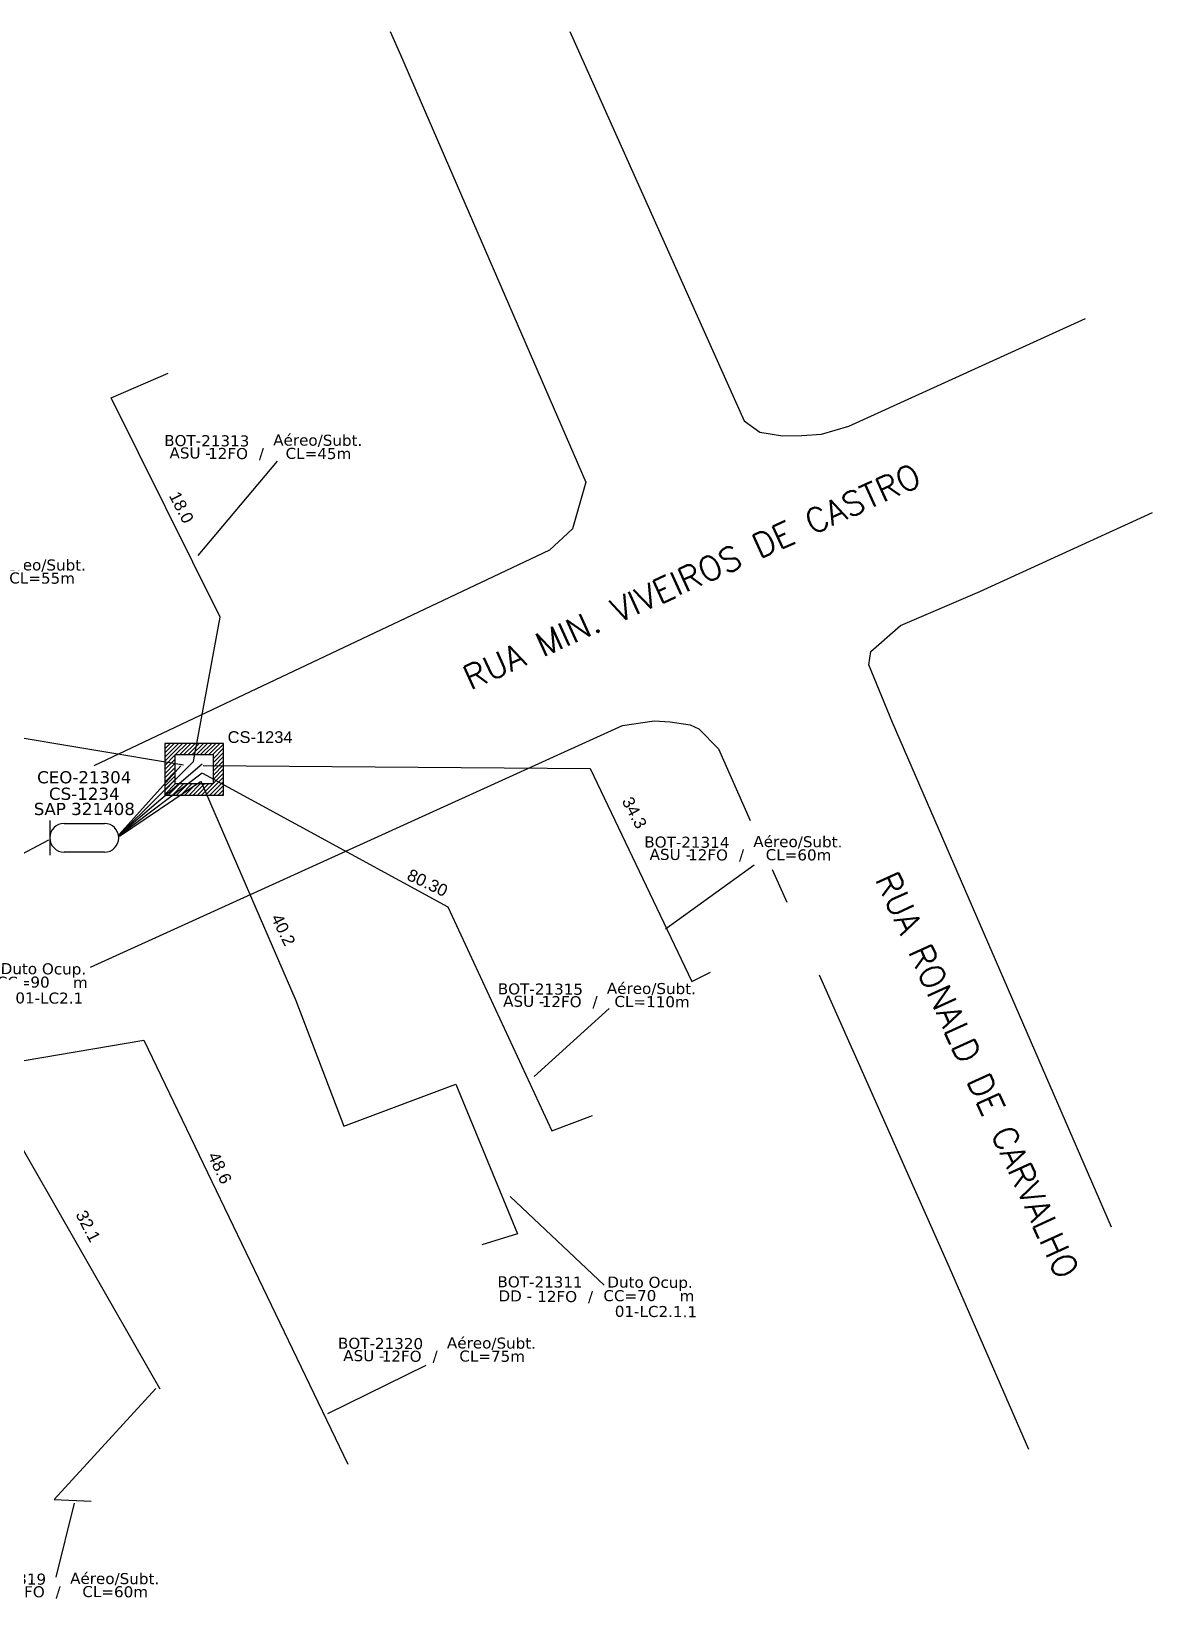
# Model space of a CAD drawing. Extents: x -89 to 749, y 705 to 1299.
# Drawn here: x 40.5 to 124.9, y 805.1 to 922.9 of the extents above; entities that cross this region are included whole.
import ezdxf
from ezdxf.enums import TextEntityAlignment as Align

# ---------------------------------------------------------------- set-up
doc = ezdxf.new("R2010")
doc.units = 0
for name, color, linetype in [('10.1-Caixas Subterrâneas', 5, 'Continuous'), ('20.4-CEOS', 1, 'Continuous'), ('20.5-CEO', 1, 'Continuous'), ('CAP a instalar', 1, 'Continuous'), ('FOLHAS', 7, 'Continuous'), ('label_cabos', 7, 'Continuous'), ('Legenda', 1, 'Continuous'), ('MUB', 252, 'Continuous')]:
    doc.layers.add(name, color=color, linetype=linetype)
doc.layers.add('EXTRA', color=50, linetype='Continuous', plot=False)
doc.styles.add('ARIAL', font='arial.ttf')
doc.styles.add('ROMANS', font='romans')
doc.styles.add('siredit', font='verdana.ttf')
doc.styles.add('TELEMAR-RJ', font='arial.ttf')
doc.linetypes.add('FENCELINE1', pattern='A,0.25,-0.1,[133,ltypeshp.shx,S=0.1,R=0,X=-0.1,Y=0],-0.1,1', length=1.45)
doc.dimstyles.new('CC', dxfattribs={"dimtxt": 1, "dimasz": 2, "dimexe": 0.18, "dimexo": 0.0625, "dimgap": 0.09, "dimtad": 0, "dimdec": 0, "dimrnd": 1, "dimzin": 0, "dimdsep": 46, "dimtxsty": 'siredit', "dimblk": 'NONE', "dimcen": 0, "dimse1": 1, "dimse2": 1, "dimsd1": 1, "dimsd2": 1, "dimclrt": 7, "dimadec": 0, "dimazin": 0, "dimtfac": 1, "dimtdec": 0, "dimtofl": 0, "dimtmove": 0, "dimatfit": 3, "dimfxl": 1, "dimtolj": 1, "dimtzin": 0, "dimarcsym": 0})

# ---------------------------------------------------------------- blocks, each defined once
blk = doc.blocks.new('*X74')
at = {"color": 0, "linetype": 'Continuous'}
for p, q in [((-1.25, 0.34099), (-0.49099, 1.1)), ((-1.25, 0.517767), (-0.667767, 1.1)), ((-1.25, 0.694544), (-0.844544, 1.1)), ((-1.25, 0.87132), (-1.02132, 1.1)), ((-1.25, 1.048097), (-1.198097, 1.1)), ((-0.789214, 0.625), (-0.314214, 1.1)), ((-0.612437, 0.625), (-0.137437, 1.1)), ((-0.43566, 0.625), (0.03934, 1.1)), ((-0.258883, 0.625), (0.216117, 1.1)), ((-0.082107, 0.625), (0.392893, 1.1)), ((0.09467, 0.625), (0.56967, 1.1)), ((0.271447, 0.625), (0.746447, 1.1)), ((0.448223, 0.625), (0.923223, 1.1)), ((0.625, 0.625), (1.1, 1.1)), ((0.801777, 0.625), (1.25, 1.073223)), ((0.8035, 0.449947), (1.25, 0.896447)), ((0.8035, 0.27317), (1.25, 0.71967)), ((-1.25, 0.164214), (-0.8035, 0.610714)), ((-1.25, -0.012563), (-0.8035, 0.433937)), ((-1.25, -0.18934), (-0.8035, 0.25716)), ((-1.25, -0.366117), (-0.8035, 0.080383)), ((0.8035, 0.096393), (1.25, 0.542893)), ((0.8035, -0.080383), (1.25, 0.366117)), ((0.8035, -0.25716), (1.25, 0.18934)), ((0.8035, -0.433937), (1.25, 0.012563)), ((-1.25, -0.542893), (-0.8035, -0.096393)), ((-1.25, -0.71967), (-0.8035, -0.27317)), ((-1.25, -0.896447), (-0.8035, -0.449947)), ((-1.25, -1.073223), (-0.801777, -0.625)), ((-1.1, -1.1), (-0.625, -0.625)), ((-0.923223, -1.1), (-0.448223, -0.625)), ((-0.746447, -1.1), (-0.271447, -0.625)), ((-0.56967, -1.1), (-0.09467, -0.625)), ((-0.392893, -1.1), (0.082107, -0.625)), ((-0.216117, -1.1), (0.258883, -0.625)), ((-0.03934, -1.1), (0.43566, -0.625)), ((0.137437, -1.1), (0.612437, -0.625)), ((0.314214, -1.1), (0.789214, -0.625)), ((0.49099, -1.1), (1.25, -0.34099)), ((0.667767, -1.1), (1.25, -0.517767)), ((0.8035, -0.610714), (1.25, -0.164214)), ((0.844544, -1.1), (1.25, -0.694544)), ((1.02132, -1.1), (1.25, -0.87132)), ((1.198097, -1.1), (1.25, -1.048097))]:
    blk.add_line(p, q, dxfattribs=at)
blk = doc.blocks.new('MANHOLE_MQ')
at = {"color": 0, "linetype": 'Continuous'}
for p, q in [((0.00000623, 0.00000569), (-0.00000627, 0.00000569)), ((-0.00000627, 0.00000569), (-0.00000627, -0.00000531)), ((0.00000623, -0.00000531), (0.00000623, 0.00000569)), ((-0.00000404, 0.00000331), (0.00000399, 0.00000331)), ((-0.00000404, -0.00000294), (-0.00000404, 0.00000331)), ((0.00000399, 0.00000331), (0.00000399, -0.00000294)), ((0.00000399, -0.00000294), (-0.00000404, -0.00000294)), ((0.00000399, -0.00000294), (0.00000399, -0.00000294)), ((-0.00000627, -0.00000531), (0.00000623, -0.00000531))]:
    blk.add_line(p, q, dxfattribs=at)
at = {"color": 0, "linetype": 'Continuous', "xscale": 5e-06, "yscale": 5e-06, "zscale": 1e-05}
blk.add_blockref('*X74', (-0.00000002, 0.00000019), dxfattribs=at)
blk = doc.blocks.new('Inst CB DT OCUP CFOA-SM-DD-S-12')
at = {"layer": 'label_cabos', "color": 0, "style": 'siredit'}
for tag, flags, p in [('ID_ATIVIDADE', 3, (1.31, 2.67)), ('FATOR', 1, (11.56, 2.55))]:
    blk.add_attdef(tag, text='', height=1, rotation=359.69, dxfattribs=dict(at, flags=flags)).set_placement(p, align=Align.MIDDLE_CENTER)
for tag, p in [('DESTINO_CABO', (3.13, 1.26)), ('TIPO_CABO', (13.11, 1.24)), ('TIPO_CABO', (1.11, 0)), ('CABO', (4.69, -0.05)), ('/', (7.71, -0.05)), ('LANCE', (10.41, 0.02)), ('UND', (16.46, 0)), ('FID', (13.65, -1.41))]:
    blk.add_attdef(tag, text='', height=1, rotation=359.69, dxfattribs=at).set_placement(p, align=Align.MIDDLE_CENTER)
blk.add_attdef('QTDE', (11.93, -0.45), '', height=1, rotation=359.69, dxfattribs=at)
blk = doc.blocks.new('LEGENDA DOS CABOS')
at = {"layer": 'EXTRA', "color": 0, "style": 'siredit'}
for tag, p in [('ID', (4.6, 0.97)), ('XX', (9.03, 0.97))]:
    blk.add_attdef(tag, text='', height=0.48, rotation=359.69, dxfattribs=at).set_placement(p, align=Align.MIDDLE_CENTER)
at = {"layer": 'Legenda', "color": 0, "style": 'siredit'}
for tag, p in [('TIPO_CABO', (1.31, 0)), ('CABO', (4.69, -0.05)), ('/', (6.81, -0.05)), ('METROS', (10.03, -0.05))]:
    blk.add_attdef(tag, text='', height=0.8, rotation=359.69, dxfattribs=at).set_placement(p, align=Align.MIDDLE_CENTER)
blk = doc.blocks.new('_None')

msp = doc.modelspace()

# ---------------------------------------------------------------- linework, layer by layer
at = {"layer": '20.5-CEO', "color": 7}
for p, q in [((42.98, 863.36), (46.01, 863.36)), ((46.01, 861.2), (42.98, 861.2))]:
    msp.add_line(p, q, dxfattribs=at)
msp.add_lwpolyline([(41.9, 863.58), (41.9, 860.97)], dxfattribs=at)
for centre, start, end in [((42.98, 862.28), 90, 270), ((46.01, 862.28), 270, 90)]:
    msp.add_arc(centre, 1.08, start, end, dxfattribs=at)
at = {"layer": 'CAP a instalar', "color": 8, "linetype": 'FENCELINE1', "ltscale": 4}
for points in [[(46.51, 895.36), (50.81, 897.23)], [(52.71, 868.01), (54.72, 878.86), (46.51, 895.36)], [(51.97, 867.74), (38.17, 870.05), (24.6, 886.44)], [(47.11, 862.52), (51.75, 867.7)], [(47.14, 862.52), (53.37, 867.84)], [(47.17, 862.52), (52.71, 868.01)], [(53.44, 867.71), (82.56, 867.48), (90.19, 851.48)], [(47.13, 862.45), (53.37, 867.17)], [(53.38, 867.13), (71.85, 857.08), (79.68, 840.24)], [(90.19, 851.48), (91.61, 852.17)], [(7.77, 840.06), (48.97, 847.07), (64.33, 815.17)], [(8.29, 839.57), (38.59, 841.11), (50.17, 820.85)], [(79.68, 840.24), (82.73, 841.4)], [(49.87, 820.86), (42.23, 812.52), (45.01, 812.39)]]:
    msp.add_lwpolyline(points, dxfattribs=at)
at = {"layer": 'CAP a instalar', "color": 7, "linetype": 'FENCELINE1', "ltscale": 4}
for points in [[(47.15, 862.41), (53.23, 866.51)], [(53.26, 866.54), (60.41, 850.05), (64.01, 840.6)], [(-1.55, 839.12), (41.82, 862.12)], [(64.01, 840.6), (72.45, 843.76), (77.08, 832.5), (74.41, 831.67)]]:
    msp.add_lwpolyline(points, dxfattribs=at)
at = {"layer": 'MUB', "color": 151}
for points in [[(67.51, 922.92), (68.28, 921.15), (82.23, 889.03), (81.23, 885.52), (79.49, 883.91), (45.21, 867.7)], [(81.03, 922.92), (94.15, 893.64), (95.33, 892.78), (97.03, 892.51), (98.48, 892.54), (99.96, 892.64), (102.02, 893.24), (119.83, 901.34)], [(121.77, 832.99), (105.31, 870.96), (103.53, 875.28), (103.68, 876.29), (105.91, 878.24), (111.87, 880.79), (124.87, 886.75)], [(44.96, 852.56), (84.99, 870.73), (87.37, 871.07), (88.57, 871.01), (90.07, 870.78), (90.73, 870.48), (92.2, 868.98), (94.6, 863.59)], [(96.25, 859.89), (97.35, 857.43)], [(99.78, 851.97), (109.57, 829.99), (115.53, 816.3)]]:
    msp.add_lwpolyline(points, dxfattribs=at)

# ---------------------------------------------------------------- block references
at = {"color": 0, "lineweight": 0}
ref = msp.add_blockref('Inst CB DT OCUP CFOA-SM-DD-S-12', (30.54, 851.4), dxfattribs=dict(at, xscale=0.8300039710749005, yscale=0.8300039710749005, zscale=0.8300039710749005))
ref.add_attrib('DESTINO_CABO', 'CEO-21304', dxfattribs={"layer": 'label_cabos', "color": 0, "height": 0.83, "rotation": 359.69, "style": 'siredit'}).set_placement((33.14, 852.45), align=Align.MIDDLE_CENTER)
ref.add_attrib('TIPO_CABO', 'Duto Ocup.', dxfattribs={"layer": 'label_cabos', "color": 0, "height": 0.83, "rotation": 359.69, "style": 'siredit'}).set_placement((41.42, 852.43), align=Align.MIDDLE_CENTER)
ref.add_attrib('/', '/', dxfattribs={"layer": 'label_cabos', "color": 0, "height": 0.83, "rotation": 359.69, "style": 'siredit'}).set_placement((36.94, 851.36), align=Align.MIDDLE_CENTER)
ref.add_attrib('FID', '01-LC2.1', dxfattribs={"layer": 'label_cabos', "color": 0, "height": 0.83, "rotation": 359.69, "style": 'siredit'}).set_placement((41.86, 850.23), align=Align.MIDDLE_CENTER)
ref.add_attrib('LANCE', 'CC=', dxfattribs={"layer": 'label_cabos', "color": 0, "height": 0.83, "rotation": 359.69, "style": 'siredit'}).set_placement((39.18, 851.42), align=Align.MIDDLE_CENTER)
ref.add_attrib('UND', 'm', dxfattribs={"layer": 'label_cabos', "color": 0, "height": 0.83, "rotation": 359.69, "style": 'siredit'}).set_placement((44.2, 851.4), align=Align.MIDDLE_CENTER)
ref.add_attrib('CABO', '12FO', dxfattribs={"layer": 'label_cabos', "color": 0, "height": 0.83, "rotation": 359.69, "style": 'siredit'}).set_placement((34.43, 851.36), align=Align.MIDDLE_CENTER)
ref.add_attrib('TIPO_CABO', 'DD - ', dxfattribs={"layer": 'label_cabos', "color": 0, "height": 0.83, "rotation": 359.69, "style": 'siredit'}).set_placement((31.46, 851.4), align=Align.MIDDLE_CENTER)
ref.add_attrib('QTDE', '90', (40.44, 851.02), dxfattribs={"layer": 'label_cabos', "color": 0, "height": 0.83, "rotation": 359.69, "style": 'siredit'})
ref = msp.add_blockref('Inst CB DT OCUP CFOA-SM-DD-S-12', (76.18, 827.83), dxfattribs=dict(at, xscale=0.8300039710749005, yscale=0.8300039710749005, zscale=0.8300039710749005))
ref.add_attrib('DESTINO_CABO', 'BOT-21311', dxfattribs={"layer": 'label_cabos', "color": 0, "height": 0.83, "rotation": 359.69, "style": 'siredit'}).set_placement((78.78, 828.88), align=Align.MIDDLE_CENTER)
ref.add_attrib('TIPO_CABO', 'Duto Ocup.', dxfattribs={"layer": 'label_cabos', "color": 0, "height": 0.83, "rotation": 359.69, "style": 'siredit'}).set_placement((87.06, 828.86), align=Align.MIDDLE_CENTER)
ref.add_attrib('/', '/', dxfattribs={"layer": 'label_cabos', "color": 0, "height": 0.83, "rotation": 359.69, "style": 'siredit'}).set_placement((82.58, 827.79), align=Align.MIDDLE_CENTER)
ref.add_attrib('FID', '01-LC2.1.1', dxfattribs={"layer": 'label_cabos', "color": 0, "height": 0.83, "rotation": 359.69, "style": 'siredit'}).set_placement((87.5, 826.66), align=Align.MIDDLE_CENTER)
ref.add_attrib('LANCE', 'CC=', dxfattribs={"layer": 'label_cabos', "color": 0, "height": 0.83, "rotation": 359.69, "style": 'siredit'}).set_placement((84.82, 827.85), align=Align.MIDDLE_CENTER)
ref.add_attrib('UND', 'm', dxfattribs={"layer": 'label_cabos', "color": 0, "height": 0.83, "rotation": 359.69, "style": 'siredit'}).set_placement((89.84, 827.83), align=Align.MIDDLE_CENTER)
ref.add_attrib('CABO', '12FO', dxfattribs={"layer": 'label_cabos', "color": 0, "height": 0.83, "rotation": 359.69, "style": 'siredit'}).set_placement((80.07, 827.79), align=Align.MIDDLE_CENTER)
ref.add_attrib('TIPO_CABO', 'DD - ', dxfattribs={"layer": 'label_cabos', "color": 0, "height": 0.83, "rotation": 359.69, "style": 'siredit'}).set_placement((77.1, 827.83), align=Align.MIDDLE_CENTER)
ref.add_attrib('QTDE', '70', (86.08, 827.45), dxfattribs={"layer": 'label_cabos', "color": 0, "height": 0.83, "rotation": 359.69, "style": 'siredit'})
at = {"layer": '10.1-Caixas Subterrâneas', "color": 30, "xscale": 353899.9199714556, "yscale": 353899.9199714556, "zscale": 353899.9199714556, "rotation": 180.0000000000632}
msp.add_blockref('MANHOLE_MQ', (52.75, 867.5), dxfattribs=at)
at = {"layer": 'label_cabos', "color": 0, "lineweight": 0}
ref = msp.add_blockref('LEGENDA DOS CABOS', (50.19, 890.79), dxfattribs=dict(at, xscale=0.8300039710749005, yscale=0.8300039710749005, zscale=0.8300039710749005))
ref.add_attrib('ID', 'BOT-21313', dxfattribs={"color": 0, "height": 0.83, "rotation": 359.69, "style": 'siredit'}).set_placement((53.71, 892.14), align=Align.MIDDLE_CENTER)
ref.add_attrib('CABO', '12FO', dxfattribs={"color": 0, "height": 0.83, "rotation": 359.69, "style": 'siredit'}).set_placement((55.31, 891.18), align=Align.MIDDLE_CENTER)
ref.add_attrib('METROS', 'CL=45m', dxfattribs={"color": 0, "height": 0.83, "rotation": 359.69, "style": 'siredit'}).set_placement((62.11, 891.18), align=Align.MIDDLE_CENTER)
ref.add_attrib('XX', 'Aéreo/Subt.', dxfattribs={"color": 0, "height": 0.83, "rotation": 359.69, "style": 'siredit'}).set_placement((62.06, 892.18), align=Align.MIDDLE_CENTER)
ref.add_attrib('/', '/', dxfattribs={"color": 0, "height": 0.83, "rotation": 359.69, "style": 'siredit'}).set_placement((57.82, 891.18), align=Align.MIDDLE_CENTER)
ref.add_attrib('TIPO_CABO', 'ASU -', dxfattribs={"color": 0, "height": 0.83, "rotation": 359.69, "style": 'siredit'}).set_placement((52.46, 891.22), align=Align.MIDDLE_CENTER)
ref = msp.add_blockref('LEGENDA DOS CABOS', (29.4, 881.41), dxfattribs=dict(at, xscale=0.8300039710749005, yscale=0.8300039710749005, zscale=0.8300039710749005))
ref.add_attrib('ID', 'BOT-21312', dxfattribs={"color": 0, "height": 0.83, "rotation": 359.69, "style": 'siredit'}).set_placement((32.92, 882.77), align=Align.MIDDLE_CENTER)
ref.add_attrib('CABO', '12FO', dxfattribs={"color": 0, "height": 0.83, "rotation": 359.69, "style": 'siredit'}).set_placement((34.51, 881.81), align=Align.MIDDLE_CENTER)
ref.add_attrib('METROS', 'CL=55m', dxfattribs={"color": 0, "height": 0.83, "rotation": 359.69, "style": 'siredit'}).set_placement((41.32, 881.81), align=Align.MIDDLE_CENTER)
ref.add_attrib('XX', 'Aéreo/Subt.', dxfattribs={"color": 0, "height": 0.83, "rotation": 359.69, "style": 'siredit'}).set_placement((41.27, 882.8), align=Align.MIDDLE_CENTER)
ref.add_attrib('/', '/', dxfattribs={"color": 0, "height": 0.83, "rotation": 359.69, "style": 'siredit'}).set_placement((37.03, 881.81), align=Align.MIDDLE_CENTER)
ref.add_attrib('TIPO_CABO', 'ASU -', dxfattribs={"color": 0, "height": 0.83, "rotation": 359.69, "style": 'siredit'}).set_placement((31.67, 881.85), align=Align.MIDDLE_CENTER)
ref = msp.add_blockref('LEGENDA DOS CABOS', (86.31, 860.6), dxfattribs=dict(at, xscale=0.8300039710749005, yscale=0.8300039710749005, zscale=0.8300039710749005))
ref.add_attrib('ID', 'BOT-21314', dxfattribs={"color": 0, "height": 0.83, "rotation": 359.69, "style": 'siredit'}).set_placement((89.83, 861.95), align=Align.MIDDLE_CENTER)
ref.add_attrib('CABO', '12FO', dxfattribs={"color": 0, "height": 0.83, "rotation": 359.69, "style": 'siredit'}).set_placement((91.42, 861), align=Align.MIDDLE_CENTER)
ref.add_attrib('METROS', 'CL=60m', dxfattribs={"color": 0, "height": 0.83, "rotation": 359.69, "style": 'siredit'}).set_placement((98.23, 861), align=Align.MIDDLE_CENTER)
ref.add_attrib('XX', 'Aéreo/Subt.', dxfattribs={"color": 0, "height": 0.83, "rotation": 359.69, "style": 'siredit'}).set_placement((98.18, 861.99), align=Align.MIDDLE_CENTER)
ref.add_attrib('/', '/', dxfattribs={"color": 0, "height": 0.83, "rotation": 359.69, "style": 'siredit'}).set_placement((93.94, 861), align=Align.MIDDLE_CENTER)
ref.add_attrib('TIPO_CABO', 'ASU -', dxfattribs={"color": 0, "height": 0.83, "rotation": 359.69, "style": 'siredit'}).set_placement((88.58, 861.03), align=Align.MIDDLE_CENTER)
ref = msp.add_blockref('LEGENDA DOS CABOS', (75.29, 849.56), dxfattribs=dict(at, xscale=0.8300039710749005, yscale=0.8300039710749005, zscale=0.8300039710749005))
ref.add_attrib('ID', 'BOT-21315', dxfattribs={"color": 0, "height": 0.83, "rotation": 359.69, "style": 'siredit'}).set_placement((78.81, 850.91), align=Align.MIDDLE_CENTER)
ref.add_attrib('CABO', '12FO', dxfattribs={"color": 0, "height": 0.83, "rotation": 359.69, "style": 'siredit'}).set_placement((80.41, 849.96), align=Align.MIDDLE_CENTER)
ref.add_attrib('METROS', 'CL=110m', dxfattribs={"color": 0, "height": 0.83, "rotation": 359.69, "style": 'siredit'}).set_placement((87.21, 849.96), align=Align.MIDDLE_CENTER)
ref.add_attrib('XX', 'Aéreo/Subt.', dxfattribs={"color": 0, "height": 0.83, "rotation": 359.69, "style": 'siredit'}).set_placement((87.16, 850.95), align=Align.MIDDLE_CENTER)
ref.add_attrib('/', '/', dxfattribs={"color": 0, "height": 0.83, "rotation": 359.69, "style": 'siredit'}).set_placement((82.92, 849.96), align=Align.MIDDLE_CENTER)
ref.add_attrib('TIPO_CABO', 'ASU -', dxfattribs={"color": 0, "height": 0.83, "rotation": 359.69, "style": 'siredit'}).set_placement((77.56, 849.99), align=Align.MIDDLE_CENTER)
ref = msp.add_blockref('LEGENDA DOS CABOS', (63.26, 822.91), dxfattribs=dict(at, xscale=0.8300039710749005, yscale=0.8300039710749005, zscale=0.8300039710749005))
ref.add_attrib('ID', 'BOT-21320', dxfattribs={"color": 0, "height": 0.83, "rotation": 359.69, "style": 'siredit'}).set_placement((66.78, 824.26), align=Align.MIDDLE_CENTER)
ref.add_attrib('CABO', '12FO', dxfattribs={"color": 0, "height": 0.83, "rotation": 359.69, "style": 'siredit'}).set_placement((68.37, 823.3), align=Align.MIDDLE_CENTER)
ref.add_attrib('METROS', 'CL=75m', dxfattribs={"color": 0, "height": 0.83, "rotation": 359.69, "style": 'siredit'}).set_placement((75.18, 823.3), align=Align.MIDDLE_CENTER)
ref.add_attrib('XX', 'Aéreo/Subt.', dxfattribs={"color": 0, "height": 0.83, "rotation": 359.69, "style": 'siredit'}).set_placement((75.13, 824.29), align=Align.MIDDLE_CENTER)
ref.add_attrib('/', '/', dxfattribs={"color": 0, "height": 0.83, "rotation": 359.69, "style": 'siredit'}).set_placement((70.89, 823.3), align=Align.MIDDLE_CENTER)
ref.add_attrib('TIPO_CABO', 'ASU -', dxfattribs={"color": 0, "height": 0.83, "rotation": 359.69, "style": 'siredit'}).set_placement((65.53, 823.34), align=Align.MIDDLE_CENTER)
ref = msp.add_blockref('LEGENDA DOS CABOS', (34.9, 805.19), dxfattribs=dict(at, xscale=0.8300039710749005, yscale=0.8300039710749005, zscale=0.8300039710749005))
ref.add_attrib('ID', 'BOT-21319', dxfattribs={"color": 0, "height": 0.83, "rotation": 359.69, "style": 'siredit'}).set_placement((38.42, 806.55), align=Align.MIDDLE_CENTER)
ref.add_attrib('CABO', '12FO', dxfattribs={"color": 0, "height": 0.83, "rotation": 359.69, "style": 'siredit'}).set_placement((40.02, 805.59), align=Align.MIDDLE_CENTER)
ref.add_attrib('METROS', 'CL=60m', dxfattribs={"color": 0, "height": 0.83, "rotation": 359.69, "style": 'siredit'}).set_placement((46.82, 805.59), align=Align.MIDDLE_CENTER)
ref.add_attrib('XX', 'Aéreo/Subt.', dxfattribs={"color": 0, "height": 0.83, "rotation": 359.69, "style": 'siredit'}).set_placement((46.78, 806.58), align=Align.MIDDLE_CENTER)
ref.add_attrib('/', '/', dxfattribs={"color": 0, "height": 0.83, "rotation": 359.69, "style": 'siredit'}).set_placement((42.53, 805.59), align=Align.MIDDLE_CENTER)
ref.add_attrib('TIPO_CABO', 'ASU -', dxfattribs={"color": 0, "height": 0.83, "rotation": 359.69, "style": 'siredit'}).set_placement((37.18, 805.63), align=Align.MIDDLE_CENTER)

# ---------------------------------------------------------------- texts
at = {"layer": '10.1-Caixas Subterrâneas', "color": 30, "style": 'ARIAL'}
msp.add_text('CS-1234', height=0.885, dxfattribs=at).set_placement((55.28, 869.41))
at = {"layer": '20.4-CEOS', "color": 7, "style": 'siredit'}
msp.add_text('CEO-21304', height=0.913, dxfattribs=at).set_placement((44.49, 867.29), align=Align.TOP_CENTER)
at = {"layer": '20.5-CEO', "color": 7, "style": 'siredit'}
for s, p in [('CS-1234', (44.5, 866.05)), ('SAP 321408', (44.5, 864.91))]:
    msp.add_text(s, height=0.916, dxfattribs=at).set_placement(p, align=Align.TOP_CENTER)
at = {"layer": 'FOLHAS', "color": 2, "style": 'TELEMAR-RJ'}
for s, rotation, p in [('18.0', 297.3589, (51.81, 887.13)), ('34.3', 298.0311, (85.89, 864.17)), ('80.30', 334.7827, (70.32, 858.9)), ('40.2', 295.9534, (59.47, 855.36)), ('48.6', 295.4853, (54.7, 837.46)), ('32.1', 297.3963, (44.79, 833.08))]:
    msp.add_text(s, height=0.908, rotation=rotation, dxfattribs=at).set_placement(p, align=Align.MIDDLE)
at = {"layer": 'MUB', "color": 0, "style": 'ROMANS'}
for s, rotation, p in [('RUA MIN. VIVEIROS DE CASTRO', 24.444, (73.54, 873.36)), ('RUA RONALD DE CARVALHO', 294.4711, (103.97, 859.19))]:
    msp.add_text(s, height=1.8154, rotation=rotation, dxfattribs=at).set_placement(p)

# ---------------------------------------------------------------- leaders
at = {"layer": 'label_cabos'}
for points in [[(53.06, 883.52), (59.02, 890.61)], [(88.22, 855.44), (94.9, 860.24)], [(78.33, 844.34), (83.99, 849.45)], [(76.53, 835.3), (83.6, 828.65)], [(62.82, 819), (70.21, 822.63)], [(43.74, 812.26), (42.36, 806.69)]]:
    msp.add_leader(points, dimstyle='CC', override={"dimasz": 0.05, "dimgap": 0.09, "dimtad": 0}, dxfattribs=at)

doc.saveas('drawing.dxf')
